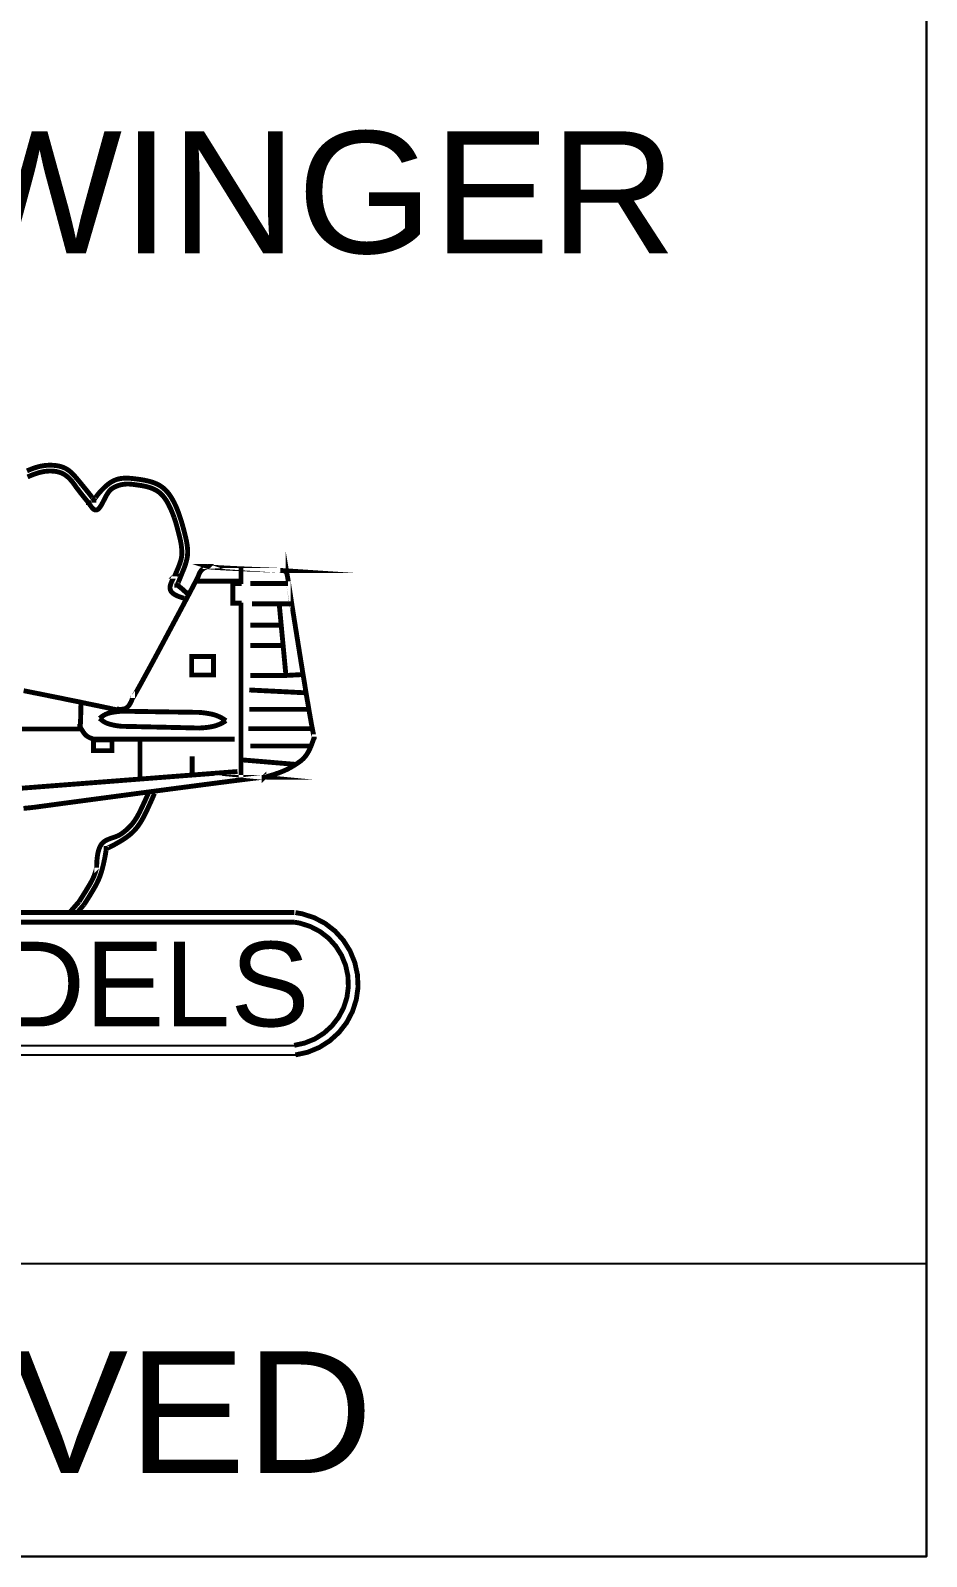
# Model space of a CAD drawing. Extents: x 0.4 to 42.7, y 0.1 to 28.
# Drawn here: x 40.906 to 42.745, y 0.141 to 3.271 of the extents above; entities that cross this region are included whole.
import ezdxf
from ezdxf.enums import TextEntityAlignment as Align

# ---------------------------------------------------------------- set-up
doc = ezdxf.new("R2010")
doc.units = 0
doc.header["$MEASUREMENT"] = 0
doc.layers.get('0').update_dxf_attribs({"color": 1, "linetype": 'CONTINUOUS'})

msp = doc.modelspace()

# ---------------------------------------------------------------- linework, layer by layer
at = {"color": 7, "linetype": 'Continuous'}
for points in [[(42.7447, 0.1409), (42.7447, 28.0482), (0.3881, 28.0482), (0.3881, 0.1409), (42.7447, 0.1409)], [(42.7447, 5.4759), (42.7447, 0.1409), (33.3752, 0.1409), (33.3752, 5.4759), (42.7447, 5.4759)], [(42.7447, 5.4759), (42.7447, 0.7411), (33.3752, 0.7411), (33.3752, 5.4759), (42.7447, 5.4759)], [(39.4186, 1.1696), (41.4496, 1.1697)], [(39.4206, 1.1893), (41.4471, 1.1893)]]:
    msp.add_lwpolyline(points, dxfattribs=at)
at = {"color": 7, "linetype": 'Continuous', "const_width": 0.01}
for points in [[(40.8986, 2.3676), (40.9013, 2.3688), (40.904, 2.3699), (40.9068, 2.371), (40.9096, 2.3721), (40.9124, 2.3731), (40.9152, 2.374), (40.9181, 2.3749), (40.921, 2.3758), (40.9239, 2.3765), (40.9269, 2.3772), (40.9312, 2.378), (40.9355, 2.3786), (40.9398, 2.379), (40.9442, 2.3792), (40.9485, 2.3792), (40.9528, 2.379), (40.9571, 2.3786), (40.9613, 2.378), (40.9653, 2.3772), (40.9692, 2.3761), (40.973, 2.3748), (40.9765, 2.3733), (40.9793, 2.3718), (40.9819, 2.3702), (40.9845, 2.3684), (40.9869, 2.3665), (40.9893, 2.3644), (40.9917, 2.3621), (40.994, 2.3597), (40.9964, 2.3572), (40.9987, 2.3545), (41.0012, 2.3516), (41.0037, 2.3486), (41.0063, 2.3455), (41.0095, 2.3416), (41.0128, 2.3376), (41.0161, 2.3335), (41.0194, 2.3295), (41.0226, 2.3256), (41.0256, 2.3219), (41.0283, 2.3184), (41.0308, 2.3153), (41.0328, 2.3126), (41.0344, 2.3104), (41.0355, 2.3087), (41.036, 2.3077), (41.036, 2.3077), (41.0361, 2.3076), (41.0361, 2.3075), (41.036, 2.3075), (41.036, 2.3075), (41.036, 2.3075), (41.036, 2.3075), (41.036, 2.3075), (41.036, 2.3075), (41.036, 2.3076), (41.036, 2.3077), (41.036, 2.3077), (41.0365, 2.3088), (41.0376, 2.3106), (41.0393, 2.3129), (41.0415, 2.3158), (41.0441, 2.3191), (41.047, 2.3226), (41.0503, 2.3263), (41.0539, 2.33), (41.0577, 2.3338), (41.0616, 2.3373), (41.0656, 2.3406), (41.0697, 2.3435), (41.0738, 2.346), (41.0779, 2.348), (41.082, 2.3497), (41.0861, 2.3509), (41.0902, 2.3518), (41.0943, 2.3523), (41.0984, 2.3526), (41.1026, 2.3527), (41.1067, 2.3526), (41.1109, 2.3523), (41.1151, 2.3519), (41.1193, 2.3514), (41.1244, 2.3508), (41.1296, 2.3501), (41.1347, 2.3493), (41.1399, 2.3484), (41.1449, 2.3473), (41.15, 2.3461), (41.1549, 2.3447), (41.1597, 2.343), (41.1643, 2.3411), (41.1688, 2.3389), (41.173, 2.3364), (41.1771, 2.3335), (41.1801, 2.331), (41.183, 2.3283), (41.1857, 2.3254), (41.1883, 2.3223), (41.1908, 2.3191), (41.1931, 2.3157), (41.1953, 2.3123), (41.1974, 2.3087), (41.1994, 2.3051), (41.2013, 2.3014), (41.2031, 2.2976), (41.2048, 2.2939), (41.2064, 2.29), (41.208, 2.2861), (41.2095, 2.2822), (41.2109, 2.2783), (41.2122, 2.2744), (41.2135, 2.2705), (41.2148, 2.2665), (41.216, 2.2625), (41.2172, 2.2585), (41.2183, 2.2545), (41.2194, 2.2504), (41.2206, 2.2463), (41.2216, 2.2423), (41.2226, 2.2382), (41.2236, 2.2342), (41.2246, 2.2301), (41.2255, 2.226), (41.2263, 2.222), (41.227, 2.218), (41.2275, 2.214), (41.228, 2.21), (41.2283, 2.2062), (41.2284, 2.2024), (41.2284, 2.1986), (41.2281, 2.1946), (41.2276, 2.1906), (41.2269, 2.1867), (41.2259, 2.1827), (41.2248, 2.1788), (41.2235, 2.1747), (41.2221, 2.1706), (41.2204, 2.1663), (41.2186, 2.1619), (41.2167, 2.1572), (41.2147, 2.1523), (41.2126, 2.1471), (41.212, 2.1455), (41.2113, 2.144), (41.2107, 2.1425), (41.2101, 2.1411), (41.2096, 2.1397), (41.209, 2.1383), (41.2085, 2.1371), (41.208, 2.136), (41.2076, 2.135), (41.2072, 2.1342), (41.2069, 2.1336), (41.2066, 2.1332), (41.2065, 2.1331), (41.2065, 2.133), (41.2064, 2.133), (41.2063, 2.133), (41.2063, 2.133), (41.2063, 2.133), (41.2063, 2.133), (41.2063, 2.1331), (41.2064, 2.1331), (41.2064, 2.1332), (41.2065, 2.1332), (41.2066, 2.1332), (41.2072, 2.133), (41.2082, 2.1325), (41.2094, 2.1317), (41.2108, 2.1306), (41.2125, 2.1292), (41.2144, 2.1277), (41.2165, 2.1259), (41.2187, 2.124), (41.221, 2.1219), (41.2234, 2.1198), (41.2259, 2.1176), (41.2284, 2.1153)], [(40.8998, 2.3552), (40.9023, 2.3563), (40.9049, 2.3574), (40.9075, 2.3585), (40.9101, 2.3595), (40.9127, 2.3605), (40.9154, 2.3614), (40.918, 2.3623), (40.9207, 2.3632), (40.9234, 2.364), (40.9261, 2.3647), (40.9288, 2.3653), (40.9318, 2.3659), (40.9349, 2.3665), (40.9379, 2.3668), (40.941, 2.3671), (40.9441, 2.3673), (40.9472, 2.3673), (40.9503, 2.3672), (40.9533, 2.367), (40.9564, 2.3667), (40.9594, 2.3662), (40.9624, 2.3655), (40.9653, 2.3647), (40.9657, 2.3646), (40.9661, 2.3644), (40.9665, 2.3643), (40.9669, 2.3642), (40.9673, 2.364), (40.9677, 2.3639), (40.9681, 2.3637), (40.9685, 2.3636), (40.9689, 2.3634), (40.9693, 2.3633), (40.9697, 2.3631), (40.9701, 2.363), (40.9728, 2.3616), (40.9754, 2.3602), (40.978, 2.3585), (40.9804, 2.3566), (40.9828, 2.3547), (40.985, 2.3526), (40.9872, 2.3503), (40.9893, 2.348), (40.9913, 2.3457), (40.9932, 2.3432), (40.995, 2.3408), (40.9968, 2.3383), (40.9968, 2.3383), (40.9968, 2.3383), (40.9968, 2.3383), (40.9968, 2.3382), (40.9968, 2.3382), (40.9969, 2.3382), (40.9969, 2.3382), (40.9969, 2.3381), (40.9969, 2.3381), (40.9969, 2.3381), (40.9969, 2.3381), (40.9969, 2.3381), (40.9993, 2.3347), (41.002, 2.3311), (41.005, 2.3272), (41.008, 2.3232), (41.0111, 2.3193), (41.0142, 2.3155), (41.017, 2.3119), (41.0196, 2.3088), (41.0218, 2.3061), (41.0235, 2.3041), (41.0247, 2.3028), (41.0251, 2.3024), (41.0252, 2.3024), (41.0251, 2.3024), (41.0251, 2.3025), (41.0251, 2.3025), (41.0251, 2.3026), (41.025, 2.3026), (41.025, 2.3027), (41.025, 2.3027), (41.025, 2.3026), (41.025, 2.3026), (41.0251, 2.3025), (41.0251, 2.3024), (41.0254, 2.3019), (41.0259, 2.3011), (41.0265, 2.3002), (41.0272, 2.299), (41.028, 2.2978), (41.0289, 2.2965), (41.0299, 2.2951), (41.0309, 2.2937), (41.032, 2.2924), (41.0331, 2.2911), (41.0342, 2.29), (41.0353, 2.289), (41.0385, 2.2874), (41.0415, 2.2873), (41.0444, 2.2887), (41.0471, 2.2914), (41.0497, 2.2949), (41.0523, 2.2992), (41.0548, 2.304), (41.0574, 2.309), (41.06, 2.3141), (41.0627, 2.319), (41.0655, 2.3234), (41.0685, 2.3272), (41.069, 2.3277), (41.0695, 2.3283), (41.0701, 2.3288), (41.0706, 2.3293), (41.0711, 2.3297), (41.0717, 2.3302), (41.0722, 2.3306), (41.0728, 2.331), (41.0734, 2.3314), (41.0739, 2.3318), (41.0745, 2.3322), (41.0751, 2.3325), (41.0776, 2.334), (41.0803, 2.3353), (41.083, 2.3364), (41.0858, 2.3375), (41.0887, 2.3383), (41.0916, 2.3391), (41.0946, 2.3397), (41.0976, 2.3401), (41.1006, 2.3405), (41.1036, 2.3406), (41.1066, 2.3407), (41.1096, 2.3405), (41.1103, 2.3405), (41.1109, 2.3404), (41.1116, 2.3404), (41.1122, 2.3403), (41.1129, 2.3403), (41.1135, 2.3402), (41.1142, 2.3401), (41.1148, 2.34), (41.1155, 2.34), (41.1161, 2.3399), (41.1168, 2.3398), (41.1174, 2.3397), (41.1206, 2.3393), (41.1238, 2.3389), (41.127, 2.3384), (41.1302, 2.338), (41.1334, 2.3375), (41.1365, 2.3369), (41.1397, 2.3363), (41.1428, 2.3356), (41.146, 2.3348), (41.1491, 2.3339), (41.1521, 2.3329), (41.1551, 2.3318), (41.1564, 2.3313), (41.1576, 2.3308), (41.1588, 2.3303), (41.16, 2.3297), (41.1612, 2.3291), (41.1624, 2.3285), (41.1635, 2.3279), (41.1647, 2.3272), (41.1658, 2.3265), (41.1669, 2.3258), (41.168, 2.3251), (41.1691, 2.3243), (41.1714, 2.3225), (41.1736, 2.3205), (41.1757, 2.3184), (41.1777, 2.3161), (41.1796, 2.3138), (41.1814, 2.3114), (41.1831, 2.3089), (41.1848, 2.3064), (41.1864, 2.3038), (41.1879, 2.3011), (41.1893, 2.2985), (41.1906, 2.2958), (41.1909, 2.2953), (41.1912, 2.2947), (41.1914, 2.2942), (41.1917, 2.2937), (41.192, 2.2931), (41.1922, 2.2926), (41.1925, 2.292), (41.1927, 2.2915), (41.193, 2.291), (41.1932, 2.2904), (41.1935, 2.2899), (41.1937, 2.2894), (41.195, 2.2864), (41.1962, 2.2835), (41.1974, 2.2805), (41.1986, 2.2775), (41.1997, 2.2745), (41.2008, 2.2715)], [(41.2008, 2.2715), (41.2018, 2.2685), (41.2028, 2.2654), (41.2038, 2.2623), (41.2047, 2.2593), (41.2056, 2.2562), (41.2064, 2.2531), (41.2067, 2.2523), (41.2069, 2.2515), (41.2071, 2.2507), (41.2073, 2.2499), (41.2075, 2.2491), (41.2077, 2.2483), (41.208, 2.2475), (41.2082, 2.2467), (41.2084, 2.2459), (41.2086, 2.2451), (41.2088, 2.2443), (41.209, 2.2435), (41.2098, 2.2404), (41.2106, 2.2373), (41.2114, 2.2341), (41.2122, 2.2309), (41.2129, 2.2278), (41.2136, 2.2246), (41.2142, 2.2214), (41.2148, 2.2182), (41.2153, 2.215), (41.2157, 2.2117), (41.2161, 2.2085), (41.2163, 2.2052), (41.2163, 2.2048), (41.2164, 2.2043), (41.2164, 2.2039), (41.2164, 2.2035), (41.2164, 2.203), (41.2164, 2.2026), (41.2164, 2.2021), (41.2165, 2.2017), (41.2165, 2.2013), (41.2165, 2.2008), (41.2165, 2.2004), (41.2165, 2.2), (41.2164, 2.1973), (41.2163, 2.1946), (41.216, 2.1921), (41.2156, 2.1895), (41.2151, 2.187), (41.2145, 2.1844), (41.2137, 2.1818), (41.2129, 2.1792), (41.2119, 2.1764), (41.2108, 2.1735), (41.2096, 2.1705), (41.2083, 2.1672), (41.2076, 2.1656), (41.2069, 2.1639), (41.2062, 2.1622), (41.2055, 2.1605), (41.2048, 2.1589), (41.2041, 2.1574), (41.2035, 2.156), (41.203, 2.1548), (41.2025, 2.1537), (41.2021, 2.1528), (41.2019, 2.1522), (41.2017, 2.1518), (41.2017, 2.1517), (41.2017, 2.1516), (41.2017, 2.1516), (41.2017, 2.1516), (41.2017, 2.1516), (41.2017, 2.1517), (41.2017, 2.1517), (41.2018, 2.1518), (41.2018, 2.1518), (41.2018, 2.1518), (41.2017, 2.1518), (41.2017, 2.1518), (41.2014, 2.1513), (41.2008, 2.1504), (41.2001, 2.1492), (41.1991, 2.1476), (41.1981, 2.1457), (41.1971, 2.1437), (41.196, 2.1414), (41.195, 2.1391), (41.1941, 2.1367), (41.1933, 2.1343), (41.1927, 2.1319), (41.1923, 2.1297), (41.1923, 2.1264), (41.193, 2.1235), (41.1941, 2.1209), (41.1958, 2.1186), (41.198, 2.1165), (41.2006, 2.1147), (41.2034, 2.113), (41.2066, 2.1114), (41.21, 2.11), (41.2136, 2.1087), (41.2173, 2.1074), (41.2211, 2.1062)], [(41.0834, 1.8789), (41.0854, 1.8788), (41.0874, 1.8786), (41.0894, 1.8786), (41.0914, 1.8786), (41.0933, 1.8786), (41.0952, 1.8788), (41.0971, 1.8792), (41.0989, 1.8797), (41.1007, 1.8803), (41.1024, 1.8812), (41.104, 1.8823), (41.1055, 1.8837), (41.1068, 1.8851), (41.1081, 1.8867), (41.1093, 1.8885), (41.1104, 1.8903), (41.1113, 1.8921), (41.1123, 1.8939), (41.1131, 1.8957), (41.1137, 1.8973), (41.1143, 1.8987), (41.1148, 1.9), (41.1152, 1.9009), (41.1154, 1.9016), (41.1154, 1.9017), (41.1154, 1.9018), (41.1155, 1.9018), (41.1155, 1.9019), (41.1155, 1.9019), (41.1155, 1.9019), (41.1155, 1.9018), (41.1154, 1.9018), (41.1154, 1.9017), (41.1154, 1.9017), (41.1154, 1.9016), (41.1154, 1.9016), (41.1174, 1.9043), (41.1242, 1.9163), (41.1349, 1.9356), (41.1485, 1.9605), (41.1641, 1.9893), (41.1807, 2.0203), (41.1974, 2.0515), (41.2134, 2.0814), (41.2276, 2.1081), (41.2391, 2.1299), (41.2469, 2.1449), (41.2503, 2.1516), (41.2503, 2.1516), (41.2503, 2.1517), (41.2503, 2.1517), (41.2503, 2.1517), (41.2503, 2.1517), (41.2503, 2.1517), (41.2503, 2.1517), (41.2503, 2.1517), (41.2503, 2.1517), (41.2503, 2.1517), (41.2503, 2.1516), (41.2503, 2.1516), (41.2503, 2.1515), (41.2503, 2.1515), (41.2502, 2.1514), (41.2502, 2.1513), (41.2502, 2.1513), (41.2502, 2.1513), (41.2502, 2.1512), (41.2502, 2.1512), (41.2502, 2.1513), (41.2502, 2.1513), (41.2502, 2.1514), (41.2503, 2.1516), (41.2504, 2.1521), (41.2507, 2.1528), (41.251, 2.1538), (41.2514, 2.1548), (41.2519, 2.1561), (41.2525, 2.1574), (41.2532, 2.1587), (41.254, 2.1601), (41.2549, 2.1615), (41.2559, 2.1629), (41.257, 2.1642), (41.2583, 2.1654), (41.2594, 2.1663), (41.2605, 2.1672), (41.2617, 2.1679), (41.2629, 2.1686), (41.2641, 2.1692), (41.2653, 2.1697), (41.2664, 2.1701), (41.2674, 2.1705), (41.2683, 2.1708), (41.2691, 2.171), (41.2697, 2.1712), (41.2702, 2.1714), (41.2703, 2.1714), (41.2704, 2.1714), (41.2705, 2.1715), (41.2705, 2.1715), (41.2705, 2.1715), (41.2705, 2.1715), (41.2705, 2.1715), (41.2704, 2.1715), (41.2704, 2.1714), (41.2703, 2.1714), (41.2702, 2.1714), (41.2702, 2.1714), (41.2724, 2.1707), (41.2803, 2.1699), (41.2927, 2.1691), (41.3086, 2.1682), (41.3266, 2.1673), (41.3458, 2.1664), (41.3649, 2.1656), (41.3827, 2.1649), (41.3982, 2.1643), (41.4102, 2.1638), (41.4174, 2.1635), (41.4189, 2.1634), (41.4188, 2.1634), (41.4187, 2.1634), (41.4186, 2.1634), (41.4185, 2.1634), (41.4184, 2.1635), (41.4183, 2.1635), (41.4183, 2.1635), (41.4183, 2.1635), (41.4184, 2.1635), (41.4185, 2.1635), (41.4186, 2.1634), (41.4189, 2.1634), (41.4193, 2.1634), (41.4199, 2.1634), (41.4207, 2.1634), (41.4215, 2.1633), (41.4224, 2.1632), (41.4233, 2.1631), (41.4243, 2.163), (41.4253, 2.1628), (41.4263, 2.1626), (41.4272, 2.1623), (41.4281, 2.1619), (41.4289, 2.1615), (41.4295, 2.161), (41.43, 2.1606), (41.4305, 2.16), (41.4309, 2.1595), (41.4312, 2.1589), (41.4315, 2.1582), (41.4318, 2.1575), (41.432, 2.1568), (41.4323, 2.156), (41.4324, 2.1552), (41.4326, 2.1544), (41.4328, 2.1536), (41.433, 2.1524), (41.4332, 2.1511), (41.4335, 2.1499), (41.4337, 2.1487), (41.4339, 2.1475), (41.4341, 2.1464), (41.4342, 2.1453), (41.4344, 2.1443), (41.4345, 2.1434), (41.4347, 2.1427), (41.4348, 2.1421), (41.4348, 2.1416), (41.4349, 2.1414), (41.4349, 2.1413), (41.4349, 2.1412), (41.4349, 2.1412), (41.4349, 2.1411), (41.4349, 2.1412), (41.4349, 2.1412), (41.4349, 2.1413), (41.4349, 2.1413), (41.4349, 2.1414), (41.4348, 2.1415), (41.4348, 2.1416), (41.4353, 2.1386), (41.4377, 2.1232), (41.4416, 2.0979), (41.4468, 2.065), (41.4529, 2.0269), (41.4594, 1.9862), (41.466, 1.9453), (41.4724, 1.9065), (41.4782, 1.8724), (41.483, 1.8453), (41.4865, 1.8278), (41.4883, 1.8222), (41.4884, 1.8222), (41.4884, 1.8223), (41.4884, 1.8223), (41.4884, 1.8223), (41.4884, 1.8224), (41.4884, 1.8224)], [(41.3378, 2.1682), (41.3378, 2.1353)], [(41.3378, 2.1414), (41.2454, 2.1414)], [(41.321, 2.1364), (41.321, 2.0962), (41.3392, 2.0962)], [(41.3392, 2.1364), (41.321, 2.1364)], [(41.4343, 2.1364), (41.3568, 2.1364)], [(41.2211, 2.1066), (41.2234, 2.1054)], [(41.3378, 2.0975), (41.3378, 1.7991)], [(41.4163, 2.0948), (41.3607, 2.0948)], [(41.4659, 1.9499), (41.4301, 1.948), (41.4163, 2.0948), (41.4421, 2.0948)], [(41.4202, 2.0511), (41.3568, 2.0511)], [(41.4243, 2.0094), (41.3568, 2.0094)], [(41.2367, 1.9867), (41.2367, 1.9489), (41.2816, 1.9489), (41.2816, 1.9867), (41.2367, 1.9867)], [(41.4301, 1.948), (41.3568, 1.948)], [(40.8918, 1.9167), (40.9026, 1.9146), (40.9133, 1.9124), (40.9242, 1.9103), (40.9349, 1.9081), (40.9458, 1.9059), (40.9565, 1.9037), (40.9674, 1.9016), (40.9781, 1.8993), (40.9888, 1.8971), (40.9997, 1.895), (41.0104, 1.8928), (41.0211, 1.8905), (41.0319, 1.8883), (41.0426, 1.8861), (41.0535, 1.8838), (41.0642, 1.8815), (41.0749, 1.8793), (41.076, 1.8791)], [(41.4719, 1.9123), (41.3548, 1.9182)], [(41.0353, 1.8174), (41.0338, 1.8179), (41.0323, 1.8185), (41.0307, 1.819), (41.0292, 1.8196), (41.0277, 1.8202), (41.0262, 1.8209), (41.0247, 1.8217), (41.0233, 1.8226), (41.0218, 1.8236), (41.0204, 1.8247), (41.019, 1.826), (41.0177, 1.8274), (41.0164, 1.8288), (41.0152, 1.8304), (41.0141, 1.832), (41.013, 1.8336), (41.012, 1.8353), (41.011, 1.8369), (41.0101, 1.8384), (41.0094, 1.8397), (41.0087, 1.8409), (41.0082, 1.842), (41.0078, 1.8427), (41.0075, 1.8432), (41.0074, 1.8433), (41.0074, 1.8434), (41.0073, 1.8434), (41.0073, 1.8434), (41.0073, 1.8434), (41.0073, 1.8434), (41.0073, 1.8434), (41.0073, 1.8433), (41.0074, 1.8433), (41.0074, 1.8433), (41.0074, 1.8432), (41.0075, 1.8432), (41.0077, 1.8437), (41.008, 1.8451), (41.0082, 1.8473), (41.0084, 1.8504), (41.0085, 1.854), (41.0087, 1.8583), (41.0089, 1.8631), (41.009, 1.8683), (41.0091, 1.8739), (41.0093, 1.8797), (41.0094, 1.8856), (41.0095, 1.8917)], [(41.0477, 1.86), (41.0513, 1.8628), (41.0551, 1.8656), (41.0595, 1.868), (41.0636, 1.8697), (41.0695, 1.8715), (41.076, 1.8727), (41.0822, 1.8736), (41.0875, 1.8742), (41.0912, 1.8745), (41.0929, 1.8746), (41.0929, 1.8746), (41.0929, 1.8746), (41.0941, 1.8746), (41.0974, 1.8745), (41.1026, 1.8745), (41.1096, 1.8744), (41.1179, 1.8743), (41.1276, 1.8741), (41.1381, 1.874), (41.1495, 1.8738), (41.1613, 1.8736), (41.1733, 1.8734), (41.1854, 1.8732), (41.1971, 1.8731), (41.2085, 1.8729), (41.219, 1.8727), (41.2285, 1.8726), (41.237, 1.8725), (41.2438, 1.8724), (41.2491, 1.8723), (41.2525, 1.8722), (41.2537, 1.8722), (41.2537, 1.8722), (41.2552, 1.8721), (41.2593, 1.8716), (41.2649, 1.8709), (41.2712, 1.8699), (41.2776, 1.8686), (41.278, 1.8686), (41.2838, 1.867), (41.2889, 1.8652), (41.2935, 1.8632), (41.2977, 1.8611), (41.3014, 1.8589), (41.305, 1.8566), (41.3072, 1.8552)], [(41.076, 1.8791), (41.0834, 1.8776)], [(41.0834, 1.8776), (41.0858, 1.8771)], [(41.4758, 1.8785), (41.3548, 1.8785)], [(41.0477, 1.86), (41.0513, 1.8571), (41.0549, 1.8542), (41.0591, 1.8516), (41.0632, 1.8497), (41.0692, 1.8478), (41.0754, 1.8463), (41.0816, 1.8451), (41.0868, 1.8444), (41.0906, 1.8439), (41.0923, 1.8437), (41.0923, 1.8437), (41.0923, 1.8437), (41.0935, 1.8437), (41.0967, 1.8436), (41.1019, 1.8435), (41.1089, 1.8434), (41.1172, 1.8432), (41.1271, 1.843), (41.1376, 1.8427), (41.1488, 1.8425), (41.1607, 1.8422), (41.1726, 1.842), (41.1847, 1.8417), (41.1964, 1.8414), (41.2078, 1.8412), (41.2183, 1.8409), (41.228, 1.8407), (41.2365, 1.8405), (41.2433, 1.8403), (41.2488, 1.8403), (41.252, 1.8402), (41.2532, 1.8401), (41.2532, 1.8401), (41.2545, 1.8403), (41.2586, 1.8405), (41.2642, 1.841), (41.2707, 1.8417), (41.2771, 1.8428), (41.2775, 1.8429), (41.2834, 1.8442), (41.2885, 1.8458), (41.2931, 1.8476), (41.2975, 1.8496), (41.3014, 1.8517), (41.305, 1.8539), (41.3072, 1.8552)], [(40.8884, 1.8382), (41.0127, 1.8382)], [(41.4884, 1.8224), (41.4884, 1.8224), (41.4884, 1.8224), (41.4884, 1.8224), (41.4884, 1.8223), (41.4884, 1.8223), (41.4883, 1.8222), (41.4881, 1.8214), (41.4876, 1.8199), (41.487, 1.8179), (41.4861, 1.8154), (41.4852, 1.8126), (41.484, 1.8094), (41.4827, 1.806), (41.4813, 1.8024), (41.4797, 1.7988), (41.4781, 1.7952), (41.4763, 1.7918), (41.4744, 1.7885), (41.4725, 1.7856), (41.4706, 1.7829), (41.4686, 1.7804), (41.4665, 1.7782), (41.4644, 1.7761), (41.4622, 1.7741), (41.46, 1.7723), (41.4578, 1.7707), (41.4555, 1.7691), (41.4533, 1.7676), (41.451, 1.7661), (41.4488, 1.7647), (41.4465, 1.7633), (41.4442, 1.7619), (41.4418, 1.7605), (41.4395, 1.7592), (41.4371, 1.7578), (41.4346, 1.7565), (41.432, 1.7552), (41.4293, 1.7539), (41.4264, 1.7526), (41.4234, 1.7513), (41.4203, 1.7501), (41.417, 1.7488), (41.4137, 1.7476), (41.4103, 1.7465), (41.4069, 1.7453), (41.4035, 1.7442), (41.4002, 1.7432), (41.397, 1.7423), (41.3941, 1.7414), (41.3915, 1.7407), (41.3892, 1.74), (41.3874, 1.7395), (41.386, 1.7391), (41.3852, 1.7389), (41.3851, 1.7389), (41.3851, 1.7389), (41.385, 1.7388), (41.385, 1.7388), (41.385, 1.7388), (41.385, 1.7388), (41.385, 1.7388), (41.385, 1.7389), (41.3851, 1.7389), (41.3851, 1.7389), (41.3852, 1.7389), (41.3852, 1.7389), (41.3831, 1.7391), (41.3712, 1.7379), (41.3505, 1.7354), (41.3218, 1.7318), (41.2861, 1.7272), (41.2441, 1.7217), (41.1968, 1.7155), (41.145, 1.7086), (41.0897, 1.7012), (41.0318, 1.6935), (40.9721, 1.6855), (40.9115, 1.6773)], [(41.3251, 1.8174), (41.0353, 1.8174)], [(41.0732, 1.7936), (41.0732, 1.8156), (41.0353, 1.8155), (41.0353, 1.7936), (41.0732, 1.7936)], [(41.1307, 1.8164), (41.1307, 1.7361)], [(41.4839, 1.8389), (41.3528, 1.8389)], [(41.2377, 1.7433), (41.2377, 1.7824)], [(41.3378, 1.7991), (41.3378, 1.7626)], [(41.4797, 1.8032), (41.3568, 1.8032)], [(40.8884, 1.7168), (41.3307, 1.7509)], [(41.3378, 1.775), (41.452, 1.7654)], [(41.3378, 1.7626), (41.3378, 1.7334)], [(41.0056, 1.484), (41.0073, 1.4867), (41.0089, 1.4893), (41.0106, 1.492), (41.0123, 1.4946), (41.0139, 1.4972), (41.0155, 1.4998), (41.0172, 1.5024), (41.0188, 1.505), (41.0204, 1.5076), (41.0219, 1.5102), (41.0235, 1.5127), (41.025, 1.5152), (41.0265, 1.5176), (41.0279, 1.5201), (41.0294, 1.5226), (41.0308, 1.5251), (41.0321, 1.5277), (41.0334, 1.5303), (41.0347, 1.533), (41.0359, 1.5358), (41.0371, 1.5388), (41.0382, 1.5419), (41.0393, 1.5452), (41.0403, 1.5486), (41.0404, 1.5491), (41.0406, 1.5497), (41.0407, 1.5502), (41.0408, 1.5507), (41.041, 1.5512), (41.0411, 1.5517), (41.0412, 1.5521), (41.0413, 1.5526), (41.0414, 1.553), (41.0415, 1.5533), (41.0416, 1.5536), (41.0416, 1.5539), (41.0417, 1.5541), (41.0417, 1.5543), (41.0418, 1.5544), (41.0418, 1.5545), (41.0418, 1.5545), (41.0418, 1.5545), (41.0417, 1.5544), (41.0417, 1.5543), (41.0417, 1.5542), (41.0417, 1.5541), (41.0416, 1.554), (41.0416, 1.5539), (41.0416, 1.5538), (41.0416, 1.5537), (41.0416, 1.5536), (41.0416, 1.5536), (41.0416, 1.5536), (41.0416, 1.5536), (41.0416, 1.5536), (41.0416, 1.5536), (41.0416, 1.5536), (41.0416, 1.5537), (41.0416, 1.5538), (41.0416, 1.5539), (41.0417, 1.5552), (41.0417, 1.5575), (41.0418, 1.5606), (41.042, 1.5643), (41.0422, 1.5686), (41.0427, 1.5732), (41.0433, 1.578), (41.0441, 1.583), (41.0453, 1.5878), (41.0467, 1.5925), (41.0485, 1.5968), (41.0506, 1.6006), (41.0529, 1.6036), (41.0556, 1.6061), (41.0584, 1.6082), (41.0615, 1.61), (41.0648, 1.6115), (41.0682, 1.6129), (41.0716, 1.6142), (41.0752, 1.6153), (41.0787, 1.6165), (41.0821, 1.6178), (41.0855, 1.6193), (41.0887, 1.6209), (41.0891, 1.6211), (41.0895, 1.6214), (41.0899, 1.6216), (41.0903, 1.6219), (41.0907, 1.6221), (41.0911, 1.6224), (41.0915, 1.6226), (41.0919, 1.6229), (41.0923, 1.6231), (41.0927, 1.6234), (41.0931, 1.6237), (41.0935, 1.6239), (41.096, 1.6258), (41.0985, 1.6277), (41.1009, 1.6297), (41.1033, 1.6317), (41.1056, 1.6339), (41.1079, 1.6361), (41.1101, 1.6383), (41.1122, 1.6407), (41.1143, 1.643), (41.1163, 1.6455), (41.1182, 1.648), (41.12, 1.6506), (41.1202, 1.6509), (41.1204, 1.6512), (41.1206, 1.6515), (41.1208, 1.6518), (41.121, 1.6521), (41.1212, 1.6524), (41.1214, 1.6527), (41.1216, 1.653), (41.1218, 1.6533), (41.122, 1.6536), (41.1221, 1.6539), (41.1223, 1.6542), (41.124, 1.6569), (41.1256, 1.6597), (41.1272, 1.6626), (41.1287, 1.6654), (41.1302, 1.6683), (41.1316, 1.6712), (41.133, 1.6742), (41.1344, 1.6771), (41.1358, 1.68), (41.1371, 1.683), (41.1385, 1.6859), (41.1398, 1.6889), (41.14, 1.6892), (41.1402, 1.6896), (41.1403, 1.6899), (41.1405, 1.6902), (41.1406, 1.6906), (41.1408, 1.6909), (41.1409, 1.6912), (41.1411, 1.6916), (41.1412, 1.6919), (41.1414, 1.6922), (41.1416, 1.6926), (41.1417, 1.6929), (41.1424, 1.6944), (41.1431, 1.6959), (41.1437, 1.6974), (41.1444, 1.6988), (41.1451, 1.7003), (41.1457, 1.7018), (41.1464, 1.7033), (41.1471, 1.7048), (41.1477, 1.7063), (41.1484, 1.7077), (41.149, 1.7092), (41.1497, 1.7107)], [(41.0156, 1.4777), (41.0174, 1.4804), (41.0191, 1.4831), (41.0208, 1.4858), (41.0225, 1.4885), (41.0242, 1.4912), (41.0259, 1.4939), (41.0275, 1.4965), (41.0291, 1.4992), (41.0307, 1.5018), (41.0323, 1.5044), (41.0338, 1.5069), (41.0353, 1.5095), (41.0371, 1.5125), (41.0388, 1.5156), (41.0405, 1.5186), (41.0421, 1.5217), (41.0436, 1.5249), (41.0451, 1.5281), (41.0466, 1.5315), (41.048, 1.535), (41.0493, 1.5387), (41.0507, 1.5426), (41.0519, 1.5468), (41.0532, 1.5512), (41.0543, 1.5555), (41.0554, 1.56), (41.0564, 1.5646), (41.0574, 1.5691), (41.0583, 1.5736), (41.0591, 1.5777), (41.0598, 1.5816), (41.0603, 1.5851), (41.0608, 1.588), (41.0611, 1.5904), (41.0612, 1.592), (41.0612, 1.5929), (41.0612, 1.5929), (41.0611, 1.593), (41.0611, 1.593), (41.0611, 1.593), (41.0611, 1.593), (41.061, 1.593), (41.061, 1.593), (41.061, 1.5929), (41.061, 1.5929), (41.0611, 1.5929), (41.0611, 1.5929), (41.0612, 1.5929), (41.062, 1.5931), (41.0637, 1.5937), (41.066, 1.5948), (41.0688, 1.5961), (41.0721, 1.5978), (41.0759, 1.5997), (41.0799, 1.6019), (41.084, 1.6043), (41.0883, 1.6067), (41.0926, 1.6093), (41.0968, 1.612), (41.1008, 1.6146), (41.1046, 1.6173), (41.1081, 1.62), (41.1114, 1.6227), (41.1144, 1.6254), (41.1172, 1.6282), (41.1198, 1.6309), (41.1223, 1.6337), (41.1246, 1.6365), (41.1267, 1.6394), (41.1288, 1.6423), (41.1308, 1.6453), (41.1327, 1.6484), (41.1345, 1.6514), (41.1363, 1.6546), (41.138, 1.6577), (41.1397, 1.661), (41.1413, 1.6643), (41.143, 1.6676), (41.1446, 1.671), (41.1462, 1.6744), (41.1478, 1.6778), (41.1493, 1.6812), (41.1509, 1.6846), (41.1524, 1.688), (41.1531, 1.6895), (41.1538, 1.691), (41.1544, 1.6925), (41.1551, 1.694), (41.1558, 1.6955), (41.1564, 1.697), (41.1571, 1.6985), (41.1578, 1.7), (41.1584, 1.7015), (41.1591, 1.703), (41.1597, 1.7044), (41.1604, 1.7059)], [(40.8916, 1.6753), (40.9015, 1.6763), (40.9115, 1.6773)], [(41.0056, 1.484), (40.9864, 1.4621)], [(41.0156, 1.4777), (41.0017, 1.4617)], [(39.4206, 1.4618), (41.4471, 1.4618)], [(39.4206, 1.442), (41.4471, 1.442)], [(41.4471, 1.1893), (41.4686, 1.194), (41.4894, 1.2024), (41.5081, 1.2143), (41.5245, 1.2292), (41.5381, 1.2468), (41.5485, 1.2664), (41.5553, 1.2876), (41.5582, 1.3096), (41.5573, 1.3317), (41.5526, 1.3534), (41.5442, 1.374), (41.5324, 1.3928), (41.5176, 1.4092), (41.4999, 1.4228), (41.4802, 1.4331), (41.4589, 1.4399), (41.4471, 1.442)], [(41.4496, 1.1697), (41.4746, 1.1751), (41.4984, 1.1849), (41.52, 1.1986), (41.539, 1.2158), (41.5548, 1.2361), (41.5667, 1.2588), (41.5745, 1.2832), (41.5781, 1.3086), (41.5769, 1.3342), (41.5714, 1.3593), (41.5616, 1.3831), (41.548, 1.4047), (41.5308, 1.4237), (41.5106, 1.4394), (41.4878, 1.4513), (41.4634, 1.4591), (41.4496, 1.4616)]]:
    msp.add_lwpolyline(points, dxfattribs=at)

# ---------------------------------------------------------------- texts
at = {"color": 7}
for s, height, width, p, p2 in [('DESIGNED AND DRAWN BY ROGER WINGER', 0.25, 0.922218, (34.4691, 2.8141), (42.2311, 2.8141)), ('WINGER MODELS', 0.1737, 0.954413, (39.3788, 1.2281), (41.4787, 1.2281)), ('ALL COMMERCIAL RIGHTS RESERVED', 0.25, 0.920468, (34.8586, 0.3119), (41.6087, 0.3119))]:
    msp.add_text(s, height=height, dxfattribs=dict(at, width=width)).set_placement(p, p2, align=Align.FIT)

doc.saveas('drawing.dxf')
